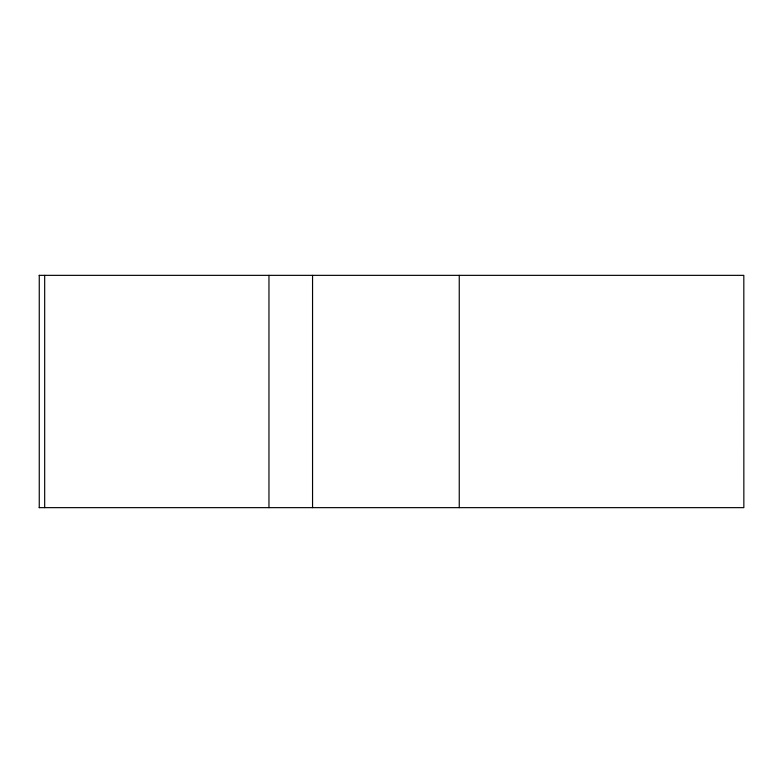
<?xml version="1.0" encoding="UTF-8"?>
<svg xmlns="http://www.w3.org/2000/svg" width="783" height="783" viewBox="0 0 783 783"><rect width="100%" height="100%" fill="white"/><g stroke="black" fill="none" stroke-linecap="round" stroke-linejoin="round"><path stroke-width="1.17" d="M39.15 275.352L743.821 275.352L743.85 507.648L39.15 507.648M459.249 275.352L459.249 507.648M312.554 275.352L312.554 507.648M268.961 275.352L268.961 507.648M44.68 275.352L44.68 507.648M39.258 275.352L39.258 507.648"/></g></svg>
